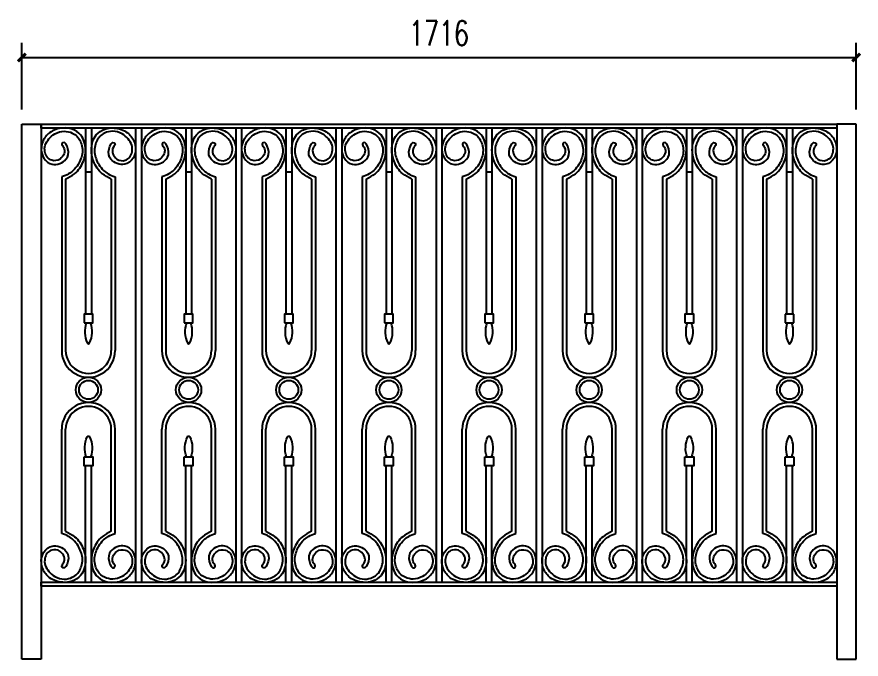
# Model space of a CAD drawing. Header units: millimetres. Extents: x -4207 to 9982, y -4789 to 6242.
# Drawn here: x 6199 to 7936, y -4771 to -3450 of the extents above; entities that cross this region are included whole.
import ezdxf

# ---------------------------------------------------------------- set-up
doc = ezdxf.new("R2010")
doc.units = ezdxf.units.MM
doc.header["$MEASUREMENT"] = 0
for name, color, linetype in [('@F05_Section_Steel', 24, 'Continuous'), ('@F19_DIM', 7, 'Continuous'), ('F01_Section_AL', 92, 'Continuous'), ('F22_Dim', 9, 'Continuous')]:
    doc.layers.add(name, color=color, linetype=linetype)
doc.styles.add('_TCH_DIM_T3', font='SIMPLEX', dxfattribs={"width": 0.705882, "bigfont": 'GBCBIG'})
doc.dimstyles.new('_TCH_ARCH&&20', dxfattribs={"dimtxt": 51, "dimasz": 16, "dimexe": 30, "dimexo": 30, "dimgap": 24.5, "dimtad": 1, "dimdec": 1, "dimzin": 12, "dimdsep": 46, "dimtxsty": '_TCH_DIM_T3', "dimblk": 'ARCHTICK', "dimcen": 0.09, "dimclrt": 7, "dimazin": 2, "dimtfac": 1, "dimtdec": 1, "dimtix": 1, "dimtmove": 2, "dimatfit": 3, "dimldrblk": 'ARCHTICK', "dimfxl": 20, "dimtolj": 1, "dimtzin": 0, "dimarcsym": 0})

# ---------------------------------------------------------------- blocks, each defined once
blk = doc.blocks.new('*U18')
at = {"layer": '@F05_Section_Steel'}
for p, q in [((0, -550), (0, 550)), ((0, 550, 0), (40, 550, 0)), ((40, 550, 0), (40, -550, 0)), ((1716, 550, 0), (1676, 550, 0)), ((1676, 550, 0), (1676, -550, 0)), ((1716, -550), (1716, 550)), ((1716, 550, 0), (1716, 550, 0)), ((40, -550, 0), (0, -550, 0)), ((1676, -550, 0), (1716, -550, 0))]:
    blk.add_line(p, q, dxfattribs=at)
at = {"layer": 'F01_Section_AL', "linetype": 'ByBlock', "lineweight": -2}
for p, q in [((40, 550), (1676, 550)), ((40, 542), (40, 550)), ((1676, 542), (40, 542)), ((1676, 550), (1676, 542)), ((40, -392), (1676, -392)), ((40, -400), (40, -392)), ((1676, -392), (1676, -400)), ((1676, -400), (40, -400))]:
    blk.add_line(p, q, dxfattribs=at)
at = {"layer": 'F22_Dim'}
for p, q in [((131, 542), (131, 159.4)), ((143, 542), (143, 159.4)), ((234, 542), (234, -392.1)), ((246, 542), (246, -392.1)), ((337, 542), (337, 159.4)), ((349, 542), (349, 159.4)), ((440, 542), (440, -392.1)), ((452, 542), (452, -392.1)), ((543, 542), (543, 159.4)), ((555, 542), (555, 159.4)), ((646, 542), (646, -392.1)), ((658, 542), (658, -392.1)), ((749, 542), (749, 159.4)), ((761, 542), (761, 159.4)), ((852, 542), (852, -392.1)), ((864, 542), (864, -392.1)), ((955, 542), (955, 159.4)), ((967, 542), (967, 159.4)), ((1058, 542), (1058, -392.1)), ((1070, 542), (1070, -392.1)), ((1161, 542), (1161, 159.4)), ((1173, 542), (1173, 159.4)), ((1264, 542), (1264, -392.1)), ((1276, 542), (1276, -392.1)), ((1367, 542), (1367, 159.4)), ((1379, 542), (1379, 159.4)), ((1470, 542), (1470, -392.1)), ((1482, 542), (1482, -392.1)), ((1573, 542, 0), (1573, 159.4, 0)), ((1585, 542, 0), (1585, 159.4, 0)), ((131, 452), (143, 452)), ((337, 452), (349, 452)), ((543, 452), (555, 452)), ((749, 452), (761, 452)), ((955, 452), (967, 452)), ((1161, 452), (1173, 452)), ((1367, 452), (1379, 452)), ((1573, 452, 0), (1585, 452, 0)), ((82, 441.7), (82, 84.6)), ((90, 437), (90, 84.6)), ((184, 437), (184, 84.6)), ((192, 441.7), (192, 84.6)), ((288, 441.7), (288, 84.6)), ((296, 437), (296, 84.6)), ((390, 437), (390, 84.6)), ((398, 441.7), (398, 84.6)), ((494, 441.7), (494, 84.6)), ((502, 437), (502, 84.6)), ((596, 437), (596, 84.6)), ((604, 441.7), (604, 84.6)), ((700, 441.7), (700, 84.6)), ((708, 437), (708, 84.6)), ((802, 437), (802, 84.6)), ((810, 441.7), (810, 84.6)), ((906, 441.7), (906, 84.6)), ((914, 437), (914, 84.6)), ((1008, 437), (1008, 84.6)), ((1016, 441.7), (1016, 84.6)), ((1112, 441.7), (1112, 84.6)), ((1120, 437), (1120, 84.6)), ((1214, 437), (1214, 84.6)), ((1222, 441.7), (1222, 84.6)), ((1318, 441.7), (1318, 84.6)), ((1326, 437), (1326, 84.6)), ((1420, 437), (1420, 84.6)), ((1428, 441.7), (1428, 84.6)), ((1524, 441.7, 0), (1524, 84.6, 0)), ((1532, 437, 0), (1532, 84.6, 0)), ((1626, 437, 0), (1626, 84.6, 0)), ((1634, 441.7, 0), (1634, 84.6, 0)), ((1588, 159.4, 0), (1570, 159.4, 0)), ((1570, 159.4, 0), (1570, 141.4, 0)), ((1588, 141.4, 0), (1588, 159.4, 0)), ((1570, 141.4, 0), (1588, 141.4, 0)), ((82, -291.8), (82, -77.4)), ((90, -287.1), (90, -77.4)), ((184, -287.1), (184, -77.4)), ((192, -291.8), (192, -77.4)), ((288, -291.8), (288, -77.4)), ((296, -287.1), (296, -77.4)), ((390, -287.1), (390, -77.4)), ((398, -291.8), (398, -77.4)), ((494, -291.8), (494, -77.4)), ((502, -287.1), (502, -77.4)), ((596, -287.1), (596, -77.4)), ((604, -291.8), (604, -77.4)), ((700, -291.8), (700, -77.4)), ((708, -287.1), (708, -77.4)), ((802, -287.1), (802, -77.4)), ((810, -291.8), (810, -77.4)), ((906, -291.8), (906, -77.4)), ((914, -287.1), (914, -77.4)), ((1008, -287.1), (1008, -77.4)), ((1016, -291.8), (1016, -77.4)), ((1112, -291.8), (1112, -77.4)), ((1120, -287.1), (1120, -77.4)), ((1214, -287.1), (1214, -77.4)), ((1222, -291.8), (1222, -77.4)), ((1318, -291.8), (1318, -77.4)), ((1326, -287.1), (1326, -77.4)), ((1420, -287.1), (1420, -77.4)), ((1428, -291.8), (1428, -77.4)), ((1524, -291.8, 0), (1524, -77.4, 0)), ((1532, -287.1, 0), (1532, -77.4, 0)), ((1626, -287.1, 0), (1626, -77.4, 0)), ((1634, -291.8, 0), (1634, -77.4, 0)), ((1570, -134.3, 0), (1588, -134.3, 0)), ((1570, -152.3, 0), (1570, -134.3, 0)), ((1588, -134.3, 0), (1588, -152.3, 0)), ((131, -392.1), (131, -152.3)), ((143, -392.1), (143, -152.3)), ((337, -392.1), (337, -152.3)), ((349, -392.1), (349, -152.3)), ((543, -392.1), (543, -152.3)), ((555, -392.1), (555, -152.3)), ((749, -392.1), (749, -152.3)), ((761, -392.1), (761, -152.3)), ((955, -392.1), (955, -152.3)), ((967, -392.1), (967, -152.3)), ((1161, -392.1), (1161, -152.3)), ((1173, -392.1), (1173, -152.3)), ((1367, -392.1), (1367, -152.3)), ((1379, -392.1), (1379, -152.3)), ((1588, -152.3, 0), (1570, -152.3, 0)), ((1573, -392.1, 0), (1573, -152.3, 0)), ((1585, -392.1, 0), (1585, -152.3, 0)), ((184, -287.6), (184, -287.4)), ((390, -287.6), (390, -287.4)), ((596, -287.6), (596, -287.4)), ((802, -287.6), (802, -287.4)), ((1008, -287.6), (1008, -287.4)), ((1214, -287.6), (1214, -287.4)), ((1420, -287.6), (1420, -287.4)), ((1626, -287.6, 0), (1626, -287.4, 0))]:
    blk.add_line(p, q, dxfattribs=at)
for points in [[(128, 141.4), (146, 141.4), (146, 159.4), (128, 159.4)], [(334, 141.4), (352, 141.4), (352, 159.4), (334, 159.4)], [(540, 141.4), (558, 141.4), (558, 159.4), (540, 159.4)], [(746, 141.4), (764, 141.4), (764, 159.4), (746, 159.4)], [(952, 141.4), (970, 141.4), (970, 159.4), (952, 159.4)], [(1158, 141.4), (1176, 141.4), (1176, 159.4), (1158, 159.4)], [(1364, 141.4), (1382, 141.4), (1382, 159.4), (1364, 159.4)], [(128, -134.3), (146, -134.3), (146, -152.3), (128, -152.3)], [(334, -134.3), (352, -134.3), (352, -152.3), (334, -152.3)], [(540, -134.3), (558, -134.3), (558, -152.3), (540, -152.3)], [(746, -134.3), (764, -134.3), (764, -152.3), (746, -152.3)], [(952, -134.3), (970, -134.3), (970, -152.3), (952, -152.3)], [(1158, -134.3), (1176, -134.3), (1176, -152.3), (1158, -152.3)], [(1364, -134.3), (1382, -134.3), (1382, -152.3), (1364, -152.3)]]:
    blk.add_lwpolyline(points, close=True, dxfattribs=at)
for points in [[(132.5, 141.4, 0.200872), (134.6, 100.1, 0.628431), (139.4, 100.1, 0.201045), (141.5, 141.4, -1.43212)], [(338.5, 141.4, 0.200872), (340.6, 100.1, 0.628431), (345.4, 100.1, 0.201045), (347.5, 141.4, -1.43212)], [(544.5, 141.4, 0.200872), (546.6, 100.1, 0.628431), (551.4, 100.1, 0.201045), (553.5, 141.4, -1.43212)], [(750.5, 141.4, 0.200872), (752.6, 100.1, 0.628431), (757.4, 100.1, 0.201045), (759.5, 141.4, -1.43212)], [(956.5, 141.4, 0.200872), (958.6, 100.1, 0.628431), (963.4, 100.1, 0.201045), (965.5, 141.4, -1.43212)], [(1162.5, 141.4, 0.200872), (1164.6, 100.1, 0.628431), (1169.4, 100.1, 0.201045), (1171.5, 141.4, -1.43212)], [(1368.5, 141.4, 0.200872), (1370.6, 100.1, 0.628431), (1375.4, 100.1, 0.201045), (1377.5, 141.4, -1.43212)], [(132.5, -134.3, -0.200872), (134.6, -92.9, -0.628431), (139.4, -92.9, -0.201045), (141.5, -134.3, 1.43212)], [(338.5, -134.3, -0.200872), (340.6, -92.9, -0.628431), (345.4, -92.9, -0.201045), (347.5, -134.3, 1.43212)], [(544.5, -134.3, -0.200872), (546.6, -92.9, -0.628431), (551.4, -92.9, -0.201045), (553.5, -134.3, 1.43212)], [(750.5, -134.3, -0.200872), (752.6, -92.9, -0.628431), (757.4, -92.9, -0.201045), (759.5, -134.3, 1.43212)], [(956.5, -134.3, -0.200872), (958.6, -92.9, -0.628431), (963.4, -92.9, -0.201045), (965.5, -134.3, 1.43212)], [(1162.5, -134.3, -0.200872), (1164.6, -92.9, -0.628431), (1169.4, -92.9, -0.201045), (1171.5, -134.3, 1.43212)], [(1368.5, -134.3, -0.200872), (1370.6, -92.9, -0.628431), (1375.4, -92.9, -0.201045), (1377.5, -134.3, 1.43212)]]:
    blk.add_lwpolyline(points, format="xyb", dxfattribs=at)
for centre, radius in [((137, 3.6), 26), ((137, 3.6), 19.4), ((343, 3.6), 26), ((343, 3.6), 19.4), ((549, 3.6), 26), ((549, 3.6), 19.4), ((755, 3.6), 26), ((755, 3.6), 19.4), ((961, 3.6), 26), ((961, 3.6), 19.4), ((1167, 3.6), 26), ((1167, 3.6), 19.4), ((1373, 3.6), 26), ((1373, 3.6), 19.4), ((1579, 3.6, 0), 26), ((1579, 3.6, 0), 19.4)]:
    blk.add_circle(centre, radius, dxfattribs=at)
for centre, radius, start, end in [((1624.9, 123.3, 0), 53.6, 160.2752, 205.7069), ((1533.2, 123.3, 0), 53.6, 334.2739, 19.7439), ((1579, 101.2, 0), 2.64, 205.7069, 334.2931), ((137, 84.6), 55, 179.9978, 0.0033), ((137, 84.6), 47, 179.9978, 0.0033), ((343, 84.6), 55, 179.9978, 0.0033), ((343, 84.6), 47, 179.9978, 0.0033), ((549, 84.6), 55, 179.9978, 0.0033), ((549, 84.6), 47, 179.9978, 0.0033), ((755, 84.6), 55, 179.9978, 0.0033), ((755, 84.6), 47, 179.9978, 0.0033), ((961, 84.6), 55, 179.9978, 0.0033), ((961, 84.6), 47, 179.9978, 0.0033), ((1167, 84.6), 55, 179.9978, 0.0033), ((1167, 84.6), 47, 179.9978, 0.0033), ((1373, 84.6), 55, 179.9978, 0.0033), ((1373, 84.6), 47, 179.9978, 0.0033), ((1579, 84.6, 0), 55, 179.9978, 0.0033), ((1579, 84.6, 0), 47, 179.9978, 0.0033), ((137, -77.4), 55, 359.9967, 180.0022), ((137, -77.4), 47, 359.9967, 180.0022), ((343, -77.4), 55, 359.9967, 180.0022), ((343, -77.4), 47, 359.9967, 180.0022), ((549, -77.4), 55, 359.9967, 180.0022), ((549, -77.4), 47, 359.9967, 180.0022), ((755, -77.4), 55, 359.9967, 180.0022), ((755, -77.4), 47, 359.9967, 180.0022), ((961, -77.4), 55, 359.9967, 180.0022), ((961, -77.4), 47, 359.9967, 180.0022), ((1167, -77.4), 55, 359.9967, 180.0022), ((1167, -77.4), 47, 359.9967, 180.0022), ((1373, -77.4), 55, 359.9967, 180.0022), ((1373, -77.4), 47, 359.9967, 180.0022), ((1579, -77.4, 0), 55, 359.9967, 180.0022), ((1579, -77.4, 0), 47, 359.9967, 180.0022), ((1624.9, -116.2, 0), 53.6, 154.2931, 199.7248), ((1579, -94.1, 0), 2.64, 25.7069, 154.2931), ((1533.2, -116.2, 0), 53.6, 340.2561, 25.7261)]:
    blk.add_arc(centre, radius, start, end, dxfattribs=at)
for points in [[(90, 437), (96.5, 440.3), (112.4, 448.4), (127.4, 471.1), (133.2, 499.9), (125.7, 526.9), (104.6, 541.5), (81.2, 543.1), (57.6, 536.3), (38.4, 511.6), (38.7, 482.7), (64.2, 461.6), (92.9, 474.1), (98.5, 495.1), (87.8, 516.3), (80.7, 508.1), (92.4, 497.8), (82.6, 476), (62.7, 473.4), (50.7, 481.7), (46.6, 494.1), (46.6, 506.8), (55.5, 520.9), (68.3, 531.8), (86.2, 537.2), (102.6, 533), (113.6, 525.9), (119.9, 516.3), (124.2, 505.2), (125.4, 491.8), (121.5, 478.8), (116, 465.9), (107, 455.4), (95.8, 446.7), (87.4, 443.6), (82, 441.7)], [(184, 437), (177.5, 440.3), (161.6, 448.4), (146.6, 471.1), (140.8, 499.9), (148.3, 526.9), (169.4, 541.5), (192.8, 543.1), (216.4, 536.3), (235.6, 511.6), (235.3, 482.7), (209.8, 461.6), (181.1, 474.1), (175.5, 495.1), (186.2, 516.3), (193.3, 508.1), (181.6, 497.8), (191.4, 476), (211.3, 473.4), (223.3, 481.7), (227.4, 494.1), (227.4, 506.8), (218.5, 520.9), (205.7, 531.8), (187.8, 537.2), (171.4, 533), (160.4, 525.9), (154.1, 516.3), (149.8, 505.2), (148.6, 491.8), (152.5, 478.8), (158, 465.9), (167, 455.4), (178.2, 446.7), (186.6, 443.6), (192, 441.7)], [(296, 437), (302.5, 440.3), (318.4, 448.4), (333.4, 471.1), (339.2, 499.9), (331.7, 526.9), (310.6, 541.5), (287.2, 543.1), (263.6, 536.3), (244.4, 511.6), (244.7, 482.7), (270.2, 461.6), (298.9, 474.1), (304.5, 495.1), (293.8, 516.3), (286.7, 508.1), (298.4, 497.8), (288.6, 476), (268.7, 473.4), (256.7, 481.7), (252.6, 494.1), (252.6, 506.8), (261.5, 520.9), (274.3, 531.8), (292.2, 537.2), (308.6, 533), (319.6, 525.9), (325.9, 516.3), (330.2, 505.2), (331.4, 491.8), (327.5, 478.8), (322, 465.9), (313, 455.4), (301.8, 446.7), (293.4, 443.6), (288, 441.7)], [(390, 437), (383.5, 440.3), (367.6, 448.4), (352.6, 471.1), (346.8, 499.9), (354.3, 526.9), (375.4, 541.5), (398.8, 543.1), (422.4, 536.3), (441.6, 511.6), (441.3, 482.7), (415.8, 461.6), (387.1, 474.1), (381.5, 495.1), (392.2, 516.3), (399.3, 508.1), (387.6, 497.8), (397.4, 476), (417.3, 473.4), (429.3, 481.7), (433.4, 494.1), (433.4, 506.8), (424.5, 520.9), (411.7, 531.8), (393.8, 537.2), (377.4, 533), (366.4, 525.9), (360.1, 516.3), (355.8, 505.2), (354.6, 491.8), (358.5, 478.8), (364, 465.9), (373, 455.4), (384.2, 446.7), (392.6, 443.6), (398, 441.7)], [(502, 437), (508.5, 440.3), (524.4, 448.4), (539.4, 471.1), (545.2, 499.9), (537.7, 526.9), (516.6, 541.5), (493.2, 543.1), (469.6, 536.3), (450.4, 511.6), (450.7, 482.7), (476.2, 461.6), (504.9, 474.1), (510.5, 495.1), (499.8, 516.3), (492.7, 508.1), (504.4, 497.8), (494.6, 476), (474.7, 473.4), (462.7, 481.7), (458.6, 494.1), (458.6, 506.8), (467.5, 520.9), (480.3, 531.8), (498.2, 537.2), (514.6, 533), (525.6, 525.9), (531.9, 516.3), (536.2, 505.2), (537.4, 491.8), (533.5, 478.8), (528, 465.9), (519, 455.4), (507.8, 446.7), (499.4, 443.6), (494, 441.7)], [(596, 437), (589.5, 440.3), (573.6, 448.4), (558.6, 471.1), (552.8, 499.9), (560.3, 526.9), (581.4, 541.5), (604.8, 543.1), (628.4, 536.3), (647.6, 511.6), (647.3, 482.7), (621.8, 461.6), (593.1, 474.1), (587.5, 495.1), (598.2, 516.3), (605.3, 508.1), (593.6, 497.8), (603.4, 476), (623.3, 473.4), (635.3, 481.7), (639.4, 494.1), (639.4, 506.8), (630.5, 520.9), (617.7, 531.8), (599.8, 537.2), (583.4, 533), (572.4, 525.9), (566.1, 516.3), (561.8, 505.2), (560.6, 491.8), (564.5, 478.8), (570, 465.9), (579, 455.4), (590.2, 446.7), (598.6, 443.6), (604, 441.7)], [(708, 437), (714.5, 440.3), (730.4, 448.4), (745.4, 471.1), (751.2, 499.9), (743.7, 526.9), (722.6, 541.5), (699.2, 543.1), (675.6, 536.3), (656.4, 511.6), (656.7, 482.7), (682.2, 461.6), (710.9, 474.1), (716.5, 495.1), (705.8, 516.3), (698.7, 508.1), (710.4, 497.8), (700.6, 476), (680.7, 473.4), (668.7, 481.7), (664.6, 494.1), (664.6, 506.8), (673.5, 520.9), (686.3, 531.8), (704.2, 537.2), (720.6, 533), (731.6, 525.9), (737.9, 516.3), (742.2, 505.2), (743.4, 491.8), (739.5, 478.8), (734, 465.9), (725, 455.4), (713.8, 446.7), (705.4, 443.6), (700, 441.7)], [(802, 437), (795.5, 440.3), (779.6, 448.4), (764.6, 471.1), (758.8, 499.9), (766.3, 526.9), (787.4, 541.5), (810.8, 543.1), (834.4, 536.3), (853.6, 511.6), (853.3, 482.7), (827.8, 461.6), (799.1, 474.1), (793.5, 495.1), (804.2, 516.3), (811.3, 508.1), (799.6, 497.8), (809.4, 476), (829.3, 473.4), (841.3, 481.7), (845.4, 494.1), (845.4, 506.8), (836.5, 520.9), (823.7, 531.8), (805.8, 537.2), (789.4, 533), (778.4, 525.9), (772.1, 516.3), (767.8, 505.2), (766.6, 491.8), (770.5, 478.8), (776, 465.9), (785, 455.4), (796.2, 446.7), (804.6, 443.6), (810, 441.7)], [(914, 437), (920.5, 440.3), (936.4, 448.4), (951.4, 471.1), (957.2, 499.9), (949.7, 526.9), (928.6, 541.5), (905.2, 543.1), (881.6, 536.3), (862.4, 511.6), (862.7, 482.7), (888.2, 461.6), (916.9, 474.1), (922.5, 495.1), (911.8, 516.3), (904.7, 508.1), (916.4, 497.8), (906.6, 476), (886.7, 473.4), (874.7, 481.7), (870.6, 494.1), (870.6, 506.8), (879.5, 520.9), (892.3, 531.8), (910.2, 537.2), (926.6, 533), (937.6, 525.9), (943.9, 516.3), (948.2, 505.2), (949.4, 491.8), (945.5, 478.8), (940, 465.9), (931, 455.4), (919.8, 446.7), (911.4, 443.6), (906, 441.7)], [(1008, 437), (1001.5, 440.3), (985.6, 448.4), (970.6, 471.1), (964.8, 499.9), (972.3, 526.9), (993.4, 541.5), (1016.8, 543.1), (1040.4, 536.3), (1059.6, 511.6), (1059.3, 482.7), (1033.8, 461.6), (1005.1, 474.1), (999.5, 495.1), (1010.2, 516.3), (1017.3, 508.1), (1005.6, 497.8), (1015.4, 476), (1035.3, 473.4), (1047.3, 481.7), (1051.4, 494.1), (1051.4, 506.8), (1042.5, 520.9), (1029.7, 531.8), (1011.8, 537.2), (995.4, 533), (984.4, 525.9), (978.1, 516.3), (973.8, 505.2), (972.6, 491.8), (976.5, 478.8), (982, 465.9), (991, 455.4), (1002.2, 446.7), (1010.6, 443.6), (1016, 441.7)], [(1120, 437), (1126.5, 440.3), (1142.4, 448.4), (1157.4, 471.1), (1163.2, 499.9), (1155.7, 526.9), (1134.6, 541.5), (1111.2, 543.1), (1087.6, 536.3), (1068.4, 511.6), (1068.7, 482.7), (1094.2, 461.6), (1122.9, 474.1), (1128.5, 495.1), (1117.8, 516.3), (1110.7, 508.1), (1122.4, 497.8), (1112.6, 476), (1092.7, 473.4), (1080.7, 481.7), (1076.6, 494.1), (1076.6, 506.8), (1085.5, 520.9), (1098.3, 531.8), (1116.2, 537.2), (1132.6, 533), (1143.6, 525.9), (1149.9, 516.3), (1154.2, 505.2), (1155.4, 491.8), (1151.5, 478.8), (1146, 465.9), (1137, 455.4), (1125.8, 446.7), (1117.4, 443.6), (1112, 441.7)], [(1214, 437), (1207.5, 440.3), (1191.6, 448.4), (1176.6, 471.1), (1170.8, 499.9), (1178.3, 526.9), (1199.4, 541.5), (1222.8, 543.1), (1246.4, 536.3), (1265.6, 511.6), (1265.3, 482.7), (1239.8, 461.6), (1211.1, 474.1), (1205.5, 495.1), (1216.2, 516.3), (1223.3, 508.1), (1211.6, 497.8), (1221.4, 476), (1241.3, 473.4), (1253.3, 481.7), (1257.4, 494.1), (1257.4, 506.8), (1248.5, 520.9), (1235.7, 531.8), (1217.8, 537.2), (1201.4, 533), (1190.4, 525.9), (1184.1, 516.3), (1179.8, 505.2), (1178.6, 491.8), (1182.5, 478.8), (1188, 465.9), (1197, 455.4), (1208.2, 446.7), (1216.6, 443.6), (1222, 441.7)], [(1326, 437), (1332.5, 440.3), (1348.4, 448.4), (1363.4, 471.1), (1369.2, 499.9), (1361.7, 526.9), (1340.6, 541.5), (1317.2, 543.1), (1293.6, 536.3), (1274.4, 511.6), (1274.7, 482.7), (1300.2, 461.6), (1328.9, 474.1), (1334.5, 495.1), (1323.8, 516.3), (1316.7, 508.1), (1328.4, 497.8), (1318.6, 476), (1298.7, 473.4), (1286.7, 481.7), (1282.6, 494.1), (1282.6, 506.8), (1291.5, 520.9), (1304.3, 531.8), (1322.2, 537.2), (1338.6, 533), (1349.6, 525.9), (1355.9, 516.3), (1360.2, 505.2), (1361.4, 491.8), (1357.5, 478.8), (1352, 465.9), (1343, 455.4), (1331.8, 446.7), (1323.4, 443.6), (1318, 441.7)], [(1420, 437), (1413.5, 440.3), (1397.6, 448.4), (1382.6, 471.1), (1376.8, 499.9), (1384.3, 526.9), (1405.4, 541.5), (1428.8, 543.1), (1452.4, 536.3), (1471.6, 511.6), (1471.3, 482.7), (1445.8, 461.6), (1417.1, 474.1), (1411.5, 495.1), (1422.2, 516.3), (1429.3, 508.1), (1417.6, 497.8), (1427.4, 476), (1447.3, 473.4), (1459.3, 481.7), (1463.4, 494.1), (1463.4, 506.8), (1454.5, 520.9), (1441.7, 531.8), (1423.8, 537.2), (1407.4, 533), (1396.4, 525.9), (1390.1, 516.3), (1385.8, 505.2), (1384.6, 491.8), (1388.5, 478.8), (1394, 465.9), (1403, 455.4), (1414.2, 446.7), (1422.6, 443.6), (1428, 441.7)], [(1532, 437, 0), (1538.5, 440.3, 0), (1554.4, 448.4, 0), (1569.4, 471.1, 0), (1575.3, 499.9, 0), (1567.7, 526.9, 0), (1546.6, 541.5, 0), (1523.2, 543.1, 0), (1499.6, 536.3, 0), (1480.5, 511.6, 0), (1480.8, 482.7, 0), (1506.2, 461.6, 0), (1534.9, 474.1, 0), (1540.5, 495.1, 0), (1529.9, 516.3, 0), (1522.7, 508.1, 0), (1534.4, 497.8, 0), (1524.6, 476, 0), (1504.8, 473.4, 0), (1492.7, 481.7, 0), (1488.7, 494.1, 0), (1488.6, 506.8, 0), (1497.5, 520.9, 0), (1510.3, 531.8, 0), (1528.2, 537.2, 0), (1544.6, 533, 0), (1555.7, 525.9, 0), (1561.9, 516.3, 0), (1566.3, 505.2, 0), (1567.4, 491.8, 0), (1563.6, 478.8, 0), (1558, 465.9, 0), (1549, 455.4, 0), (1537.8, 446.7, 0), (1529.5, 443.6, 0), (1524, 441.7, 0)], [(1626, 437, 0), (1619.5, 440.3, 0), (1603.7, 448.4, 0), (1588.7, 471.1, 0), (1582.8, 499.9, 0), (1590.4, 526.9, 0), (1611.5, 541.5, 0), (1634.8, 543.1, 0), (1658.4, 536.3, 0), (1677.6, 511.6, 0), (1677.3, 482.7, 0), (1651.9, 461.6, 0), (1623.1, 474.1, 0), (1617.6, 495.1, 0), (1628.2, 516.3, 0), (1635.4, 508.1, 0), (1623.6, 497.8, 0), (1633.4, 476, 0), (1653.3, 473.4, 0), (1665.4, 481.7, 0), (1669.4, 494.1, 0), (1669.5, 506.8, 0), (1660.6, 520.9, 0), (1647.7, 531.8, 0), (1629.8, 537.2, 0), (1613.4, 533, 0), (1602.4, 525.9, 0), (1596.1, 516.3, 0), (1591.8, 505.2, 0), (1590.7, 491.8, 0), (1594.5, 478.8, 0), (1600, 465.9, 0), (1609.1, 455.4, 0), (1620.2, 446.7, 0), (1628.6, 443.6, 0), (1634, 441.7, 0)], [(90, -287.1), (96.5, -290.4), (112.4, -298.5), (127.4, -321.1), (133.2, -350), (125.7, -377), (104.6, -391.6), (81.2, -393.2), (57.6, -386.4), (38.4, -361.7), (38.7, -332.8), (64.2, -311.7), (92.9, -324.2), (98.5, -345.2), (87.8, -366.4), (80.7, -358.2), (92.4, -347.9), (82.6, -326.1), (62.7, -323.5), (50.7, -331.8), (46.6, -344.1), (46.6, -356.9), (55.5, -371), (68.3, -381.9), (86.2, -387.3), (102.6, -383.1), (113.6, -376), (119.9, -366.4), (124.2, -355.3), (125.4, -341.9), (121.5, -328.9), (116, -316), (107, -305.5), (95.8, -296.8), (87.4, -293.7), (82, -291.8)], [(184, -287.1), (177.5, -290.4), (161.6, -298.5), (146.6, -321.1), (140.8, -350), (148.3, -377), (169.4, -391.6), (192.8, -393.2), (216.4, -386.4), (235.6, -361.7), (235.3, -332.8), (209.8, -311.7), (181.1, -324.2), (175.5, -345.2), (186.2, -366.4), (193.3, -358.2), (181.6, -347.9), (191.4, -326.1), (211.3, -323.5), (223.3, -331.8), (227.4, -344.1), (227.4, -356.9), (218.5, -371), (205.7, -381.9), (187.8, -387.3), (171.4, -383.1), (160.4, -376), (154.1, -366.4), (149.8, -355.3), (148.6, -341.9), (152.5, -328.9), (158, -316), (167, -305.5), (178.2, -296.8), (186.6, -293.7), (192, -291.8)], [(296, -287.1), (302.5, -290.4), (318.4, -298.5), (333.4, -321.1), (339.2, -350), (331.7, -377), (310.6, -391.6), (287.2, -393.2), (263.6, -386.4), (244.4, -361.7), (244.7, -332.8), (270.2, -311.7), (298.9, -324.2), (304.5, -345.2), (293.8, -366.4), (286.7, -358.2), (298.4, -347.9), (288.6, -326.1), (268.7, -323.5), (256.7, -331.8), (252.6, -344.1), (252.6, -356.9), (261.5, -371), (274.3, -381.9), (292.2, -387.3), (308.6, -383.1), (319.6, -376), (325.9, -366.4), (330.2, -355.3), (331.4, -341.9), (327.5, -328.9), (322, -316), (313, -305.5), (301.8, -296.8), (293.4, -293.7), (288, -291.8)], [(390, -287.1), (383.5, -290.4), (367.6, -298.5), (352.6, -321.1), (346.8, -350), (354.3, -377), (375.4, -391.6), (398.8, -393.2), (422.4, -386.4), (441.6, -361.7), (441.3, -332.8), (415.8, -311.7), (387.1, -324.2), (381.5, -345.2), (392.2, -366.4), (399.3, -358.2), (387.6, -347.9), (397.4, -326.1), (417.3, -323.5), (429.3, -331.8), (433.4, -344.1), (433.4, -356.9), (424.5, -371), (411.7, -381.9), (393.8, -387.3), (377.4, -383.1), (366.4, -376), (360.1, -366.4), (355.8, -355.3), (354.6, -341.9), (358.5, -328.9), (364, -316), (373, -305.5), (384.2, -296.8), (392.6, -293.7), (398, -291.8)], [(502, -287.1), (508.5, -290.4), (524.4, -298.5), (539.4, -321.1), (545.2, -350), (537.7, -377), (516.6, -391.6), (493.2, -393.2), (469.6, -386.4), (450.4, -361.7), (450.7, -332.8), (476.2, -311.7), (504.9, -324.2), (510.5, -345.2), (499.8, -366.4), (492.7, -358.2), (504.4, -347.9), (494.6, -326.1), (474.7, -323.5), (462.7, -331.8), (458.6, -344.1), (458.6, -356.9), (467.5, -371), (480.3, -381.9), (498.2, -387.3), (514.6, -383.1), (525.6, -376), (531.9, -366.4), (536.2, -355.3), (537.4, -341.9), (533.5, -328.9), (528, -316), (519, -305.5), (507.8, -296.8), (499.4, -293.7), (494, -291.8)], [(596, -287.1), (589.5, -290.4), (573.6, -298.5), (558.6, -321.1), (552.8, -350), (560.3, -377), (581.4, -391.6), (604.8, -393.2), (628.4, -386.4), (647.6, -361.7), (647.3, -332.8), (621.8, -311.7), (593.1, -324.2), (587.5, -345.2), (598.2, -366.4), (605.3, -358.2), (593.6, -347.9), (603.4, -326.1), (623.3, -323.5), (635.3, -331.8), (639.4, -344.1), (639.4, -356.9), (630.5, -371), (617.7, -381.9), (599.8, -387.3), (583.4, -383.1), (572.4, -376), (566.1, -366.4), (561.8, -355.3), (560.6, -341.9), (564.5, -328.9), (570, -316), (579, -305.5), (590.2, -296.8), (598.6, -293.7), (604, -291.8)], [(708, -287.1), (714.5, -290.4), (730.4, -298.5), (745.4, -321.1), (751.2, -350), (743.7, -377), (722.6, -391.6), (699.2, -393.2), (675.6, -386.4), (656.4, -361.7), (656.7, -332.8), (682.2, -311.7), (710.9, -324.2), (716.5, -345.2), (705.8, -366.4), (698.7, -358.2), (710.4, -347.9), (700.6, -326.1), (680.7, -323.5), (668.7, -331.8), (664.6, -344.1), (664.6, -356.9), (673.5, -371), (686.3, -381.9), (704.2, -387.3), (720.6, -383.1), (731.6, -376), (737.9, -366.4), (742.2, -355.3), (743.4, -341.9), (739.5, -328.9), (734, -316), (725, -305.5), (713.8, -296.8), (705.4, -293.7), (700, -291.8)], [(802, -287.1), (795.5, -290.4), (779.6, -298.5), (764.6, -321.1), (758.8, -350), (766.3, -377), (787.4, -391.6), (810.8, -393.2), (834.4, -386.4), (853.6, -361.7), (853.3, -332.8), (827.8, -311.7), (799.1, -324.2), (793.5, -345.2), (804.2, -366.4), (811.3, -358.2), (799.6, -347.9), (809.4, -326.1), (829.3, -323.5), (841.3, -331.8), (845.4, -344.1), (845.4, -356.9), (836.5, -371), (823.7, -381.9), (805.8, -387.3), (789.4, -383.1), (778.4, -376), (772.1, -366.4), (767.8, -355.3), (766.6, -341.9), (770.5, -328.9), (776, -316), (785, -305.5), (796.2, -296.8), (804.6, -293.7), (810, -291.8)], [(914, -287.1), (920.5, -290.4), (936.4, -298.5), (951.4, -321.1), (957.2, -350), (949.7, -377), (928.6, -391.6), (905.2, -393.2), (881.6, -386.4), (862.4, -361.7), (862.7, -332.8), (888.2, -311.7), (916.9, -324.2), (922.5, -345.2), (911.8, -366.4), (904.7, -358.2), (916.4, -347.9), (906.6, -326.1), (886.7, -323.5), (874.7, -331.8), (870.6, -344.1), (870.6, -356.9), (879.5, -371), (892.3, -381.9), (910.2, -387.3), (926.6, -383.1), (937.6, -376), (943.9, -366.4), (948.2, -355.3), (949.4, -341.9), (945.5, -328.9), (940, -316), (931, -305.5), (919.8, -296.8), (911.4, -293.7), (906, -291.8)], [(1008, -287.1), (1001.5, -290.4), (985.6, -298.5), (970.6, -321.1), (964.8, -350), (972.3, -377), (993.4, -391.6), (1016.8, -393.2), (1040.4, -386.4), (1059.6, -361.7), (1059.3, -332.8), (1033.8, -311.7), (1005.1, -324.2), (999.5, -345.2), (1010.2, -366.4), (1017.3, -358.2), (1005.6, -347.9), (1015.4, -326.1), (1035.3, -323.5), (1047.3, -331.8), (1051.4, -344.1), (1051.4, -356.9), (1042.5, -371), (1029.7, -381.9), (1011.8, -387.3), (995.4, -383.1), (984.4, -376), (978.1, -366.4), (973.8, -355.3), (972.6, -341.9), (976.5, -328.9), (982, -316), (991, -305.5), (1002.2, -296.8), (1010.6, -293.7), (1016, -291.8)], [(1120, -287.1), (1126.5, -290.4), (1142.4, -298.5), (1157.4, -321.1), (1163.2, -350), (1155.7, -377), (1134.6, -391.6), (1111.2, -393.2), (1087.6, -386.4), (1068.4, -361.7), (1068.7, -332.8), (1094.2, -311.7), (1122.9, -324.2), (1128.5, -345.2), (1117.8, -366.4), (1110.7, -358.2), (1122.4, -347.9), (1112.6, -326.1), (1092.7, -323.5), (1080.7, -331.8), (1076.6, -344.1), (1076.6, -356.9), (1085.5, -371), (1098.3, -381.9), (1116.2, -387.3), (1132.6, -383.1), (1143.6, -376), (1149.9, -366.4), (1154.2, -355.3), (1155.4, -341.9), (1151.5, -328.9), (1146, -316), (1137, -305.5), (1125.8, -296.8), (1117.4, -293.7), (1112, -291.8)], [(1214, -287.1), (1207.5, -290.4), (1191.6, -298.5), (1176.6, -321.1), (1170.8, -350), (1178.3, -377), (1199.4, -391.6), (1222.8, -393.2), (1246.4, -386.4), (1265.6, -361.7), (1265.3, -332.8), (1239.8, -311.7), (1211.1, -324.2), (1205.5, -345.2), (1216.2, -366.4), (1223.3, -358.2), (1211.6, -347.9), (1221.4, -326.1), (1241.3, -323.5), (1253.3, -331.8), (1257.4, -344.1), (1257.4, -356.9), (1248.5, -371), (1235.7, -381.9), (1217.8, -387.3), (1201.4, -383.1), (1190.4, -376), (1184.1, -366.4), (1179.8, -355.3), (1178.6, -341.9), (1182.5, -328.9), (1188, -316), (1197, -305.5), (1208.2, -296.8), (1216.6, -293.7), (1222, -291.8)], [(1326, -287.1), (1332.5, -290.4), (1348.4, -298.5), (1363.4, -321.1), (1369.2, -350), (1361.7, -377), (1340.6, -391.6), (1317.2, -393.2), (1293.6, -386.4), (1274.4, -361.7), (1274.7, -332.8), (1300.2, -311.7), (1328.9, -324.2), (1334.5, -345.2), (1323.8, -366.4), (1316.7, -358.2), (1328.4, -347.9), (1318.6, -326.1), (1298.7, -323.5), (1286.7, -331.8), (1282.6, -344.1), (1282.6, -356.9), (1291.5, -371), (1304.3, -381.9), (1322.2, -387.3), (1338.6, -383.1), (1349.6, -376), (1355.9, -366.4), (1360.2, -355.3), (1361.4, -341.9), (1357.5, -328.9), (1352, -316), (1343, -305.5), (1331.8, -296.8), (1323.4, -293.7), (1318, -291.8)], [(1420, -287.1), (1413.5, -290.4), (1397.6, -298.5), (1382.6, -321.1), (1376.8, -350), (1384.3, -377), (1405.4, -391.6), (1428.8, -393.2), (1452.4, -386.4), (1471.6, -361.7), (1471.3, -332.8), (1445.8, -311.7), (1417.1, -324.2), (1411.5, -345.2), (1422.2, -366.4), (1429.3, -358.2), (1417.6, -347.9), (1427.4, -326.1), (1447.3, -323.5), (1459.3, -331.8), (1463.4, -344.1), (1463.4, -356.9), (1454.5, -371), (1441.7, -381.9), (1423.8, -387.3), (1407.4, -383.1), (1396.4, -376), (1390.1, -366.4), (1385.8, -355.3), (1384.6, -341.9), (1388.5, -328.9), (1394, -316), (1403, -305.5), (1414.2, -296.8), (1422.6, -293.7), (1428, -291.8)], [(1532, -287.1, 0), (1538.5, -290.4, 0), (1554.4, -298.5, 0), (1569.4, -321.1, 0), (1575.3, -350, 0), (1567.7, -377, 0), (1546.6, -391.6, 0), (1523.2, -393.2, 0), (1499.6, -386.4, 0), (1480.5, -361.7, 0), (1480.8, -332.8, 0), (1506.2, -311.7, 0), (1534.9, -324.2, 0), (1540.5, -345.2, 0), (1529.9, -366.4, 0), (1522.7, -358.2, 0), (1534.4, -347.9, 0), (1524.6, -326.1, 0), (1504.8, -323.5, 0), (1492.7, -331.8, 0), (1488.7, -344.1, 0), (1488.6, -356.9, 0), (1497.5, -371, 0), (1510.3, -381.9, 0), (1528.2, -387.3, 0), (1544.6, -383.1, 0), (1555.7, -376, 0), (1561.9, -366.4, 0), (1566.3, -355.3, 0), (1567.4, -341.9, 0), (1563.6, -328.9, 0), (1558, -316, 0), (1549, -305.5, 0), (1537.8, -296.8, 0), (1529.5, -293.7, 0), (1524, -291.8, 0)], [(1626, -287.1, 0), (1619.5, -290.4, 0), (1603.7, -298.5, 0), (1588.7, -321.1, 0), (1582.8, -350, 0), (1590.4, -377, 0), (1611.5, -391.6, 0), (1634.8, -393.2, 0), (1658.4, -386.4, 0), (1677.6, -361.7, 0), (1677.3, -332.8, 0), (1651.9, -311.7, 0), (1623.1, -324.2, 0), (1617.6, -345.2, 0), (1628.2, -366.4, 0), (1635.4, -358.2, 0), (1623.6, -347.9, 0), (1633.4, -326.1, 0), (1653.3, -323.5, 0), (1665.4, -331.8, 0), (1669.4, -344.1, 0), (1669.5, -356.9, 0), (1660.6, -371, 0), (1647.7, -381.9, 0), (1629.8, -387.3, 0), (1613.4, -383.1, 0), (1602.4, -376, 0), (1596.1, -366.4, 0), (1591.8, -355.3, 0), (1590.7, -341.9, 0), (1594.5, -328.9, 0), (1600, -316, 0), (1609.1, -305.5, 0), (1620.2, -296.8, 0), (1628.6, -293.7, 0), (1634, -291.8, 0)]]:
    blk.add_open_spline(points, degree=3, knots=[0.532281, 0.532281, 0.532281, 0.532281, 25.118339, 60.592545, 87.92303, 124.290758, 148.258371, 170.136848, 202.566563, 226.626259, 267.454251, 290.88497, 325.422671, 350.247358, 368.654908, 372.058655, 380.991578, 409.599569, 429.311605, 442.458814, 455.767862, 471.818761, 487.594145, 506.071362, 528.56382, 547.965043, 561.909491, 572.185649, 586.176334, 602.387967, 616.718716, 631.991931, 649.727919, 663.2013, 679.809908, 679.809908, 679.809908, 679.809908], dxfattribs=at)
blk = doc.blocks.new('_ArchTick')
at = {"color": 0, "linetype": 'ByBlock', "const_width": 0.4}
blk.add_lwpolyline([(-0.5, -0.5), (0.5, 0.5)], dxfattribs=at)
blk = doc.blocks.new('*D19')
at = {"layer": '@F19_DIM', "color": 0, "lineweight": -2, "transparency": 16777216}
for p, q in [((6209.5, -3640.8), (6209.5, -3503.6)), ((7925.5, -3640.8), (7925.5, -3503.6)), ((6209.5, -3533.6), (7925.5, -3533.6))]:
    blk.add_line(p, q, dxfattribs=at)
at = {"layer": 'Defpoints', "color": 0, "transparency": 16777216}
for p in [(7925.5, -3533.6), (6209.5, -3670.8), (7925.5, -3670.8)]:
    blk.add_point(p, dxfattribs=at)
at = {"layer": '@F19_DIM', "color": 0, "lineweight": -2, "transparency": 16777216, "xscale": 16, "yscale": 16, "zscale": 16, "rotation": 180}
blk.add_blockref('_ArchTick', (6209.5, -3533.6), dxfattribs=at)
at = {"layer": '@F19_DIM', "color": 0, "lineweight": -2, "transparency": 16777216, "xscale": 16, "yscale": 16, "zscale": 16}
blk.add_blockref('_ArchTick', (7925.5, -3533.6), dxfattribs=at)
at = {"layer": '@F19_DIM', "color": 7, "transparency": 16777216, "insert": (7067.5, -3483.6), "char_height": 51, "attachment_point": 5, "style": '_TCH_DIM_T3'}
blk.add_mtext('\\A1;1716', dxfattribs=at)

msp = doc.modelspace()

# ---------------------------------------------------------------- block references
at = {"ltscale": 10}
msp.add_blockref('*U18', (6209.53, -4220.68, 0), dxfattribs=at)

# ---------------------------------------------------------------- dimensions: what is measured, and where the dimension line sits
at = {"layer": '@F19_DIM'}
dim = msp.add_aligned_dim(p1=(6209.54, -3670.82, 0), p2=(7925.54, -3670.81, 0), distance=137.23, dimstyle='_TCH_ARCH&&20', dxfattribs=at)
dim.commit()
dim.dimension.update_dxf_attribs({"geometry": '*D19', "text_midpoint": (7067.54, -3483.58, 0)})

doc.saveas('drawing.dxf')
